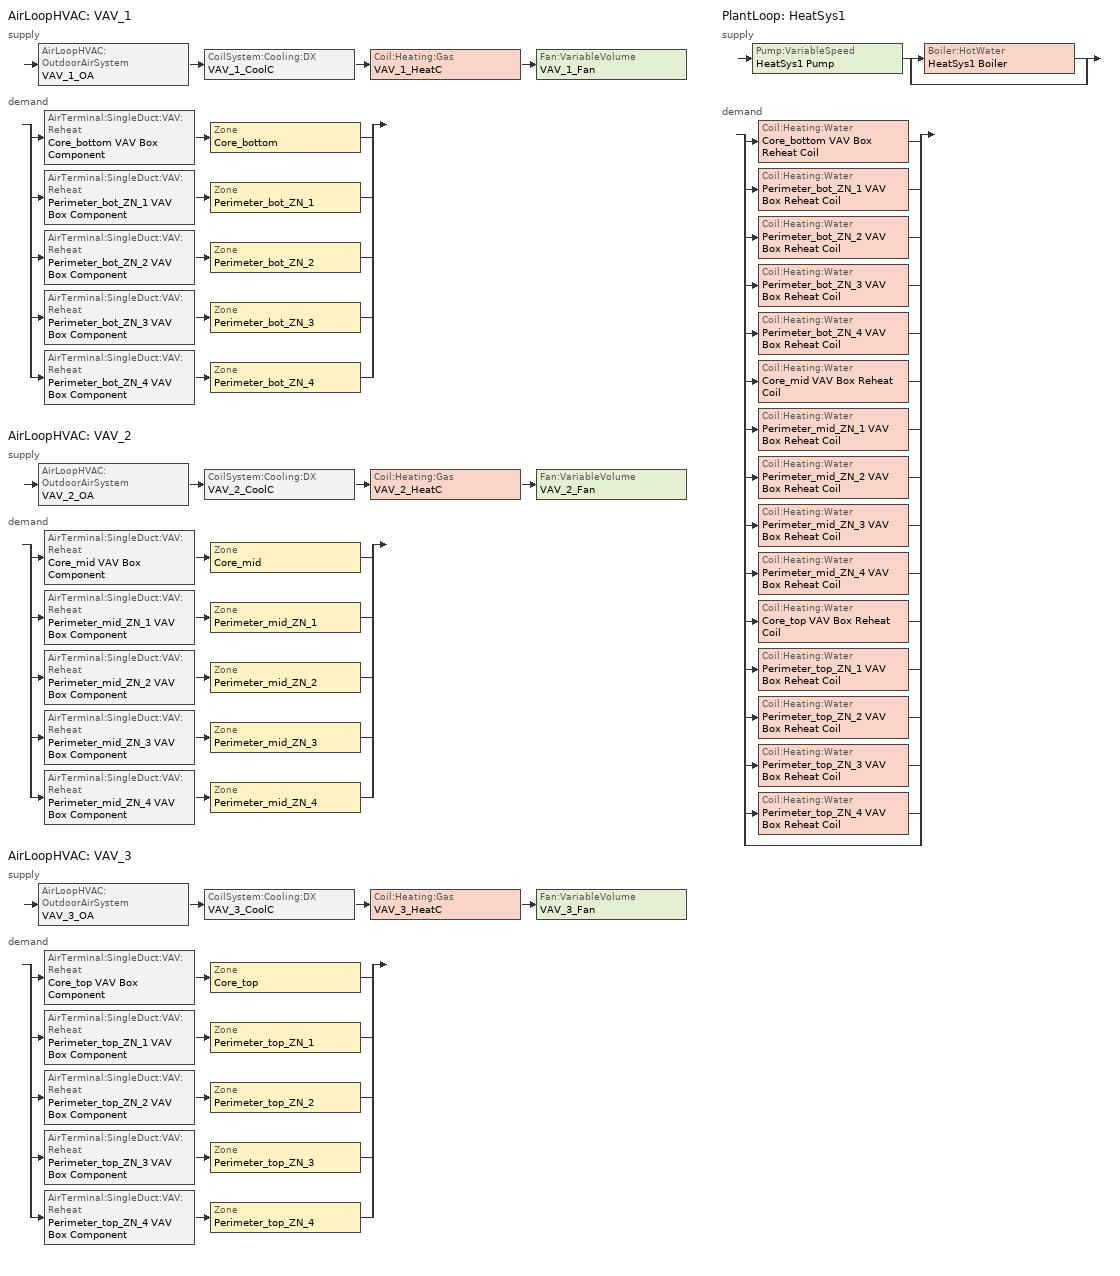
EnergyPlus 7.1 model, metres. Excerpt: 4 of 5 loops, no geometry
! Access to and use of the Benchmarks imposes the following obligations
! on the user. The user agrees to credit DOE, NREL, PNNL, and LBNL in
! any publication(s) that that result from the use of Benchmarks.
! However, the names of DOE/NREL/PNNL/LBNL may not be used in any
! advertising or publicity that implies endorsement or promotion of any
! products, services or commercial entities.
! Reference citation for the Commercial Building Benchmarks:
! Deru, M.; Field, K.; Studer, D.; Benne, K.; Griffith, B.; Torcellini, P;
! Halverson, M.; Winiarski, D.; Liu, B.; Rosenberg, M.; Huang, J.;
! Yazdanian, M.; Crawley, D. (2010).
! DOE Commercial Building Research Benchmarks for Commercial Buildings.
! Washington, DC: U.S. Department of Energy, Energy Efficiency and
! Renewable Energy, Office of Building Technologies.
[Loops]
AirLoopHVAC 'VAV_1'
 supply: AirLoopHVAC:OutdoorAirSystem 'VAV_1_OA' > CoilSystem:Cooling:DX 'VAV_1_CoolC' > Coil:Heating:Gas 'VAV_1_HeatC' > Fan:VariableVolume 'VAV_1_Fan'
 demand: split
  | AirTerminal:SingleDuct:VAV:Reheat 'Core_bottom VAV Box Component' > Zone 'Core_bottom'
  | AirTerminal:SingleDuct:VAV:Reheat 'Perimeter_bot_ZN_1 VAV Box Component' > Zone 'Perimeter_bot_ZN_1'
  | AirTerminal:SingleDuct:VAV:Reheat 'Perimeter_bot_ZN_2 VAV Box Component' > Zone 'Perimeter_bot_ZN_2'
  | AirTerminal:SingleDuct:VAV:Reheat 'Perimeter_bot_ZN_3 VAV Box Component' > Zone 'Perimeter_bot_ZN_3'
  | AirTerminal:SingleDuct:VAV:Reheat 'Perimeter_bot_ZN_4 VAV Box Component' > Zone 'Perimeter_bot_ZN_4'
AirLoopHVAC 'VAV_2'
 supply: AirLoopHVAC:OutdoorAirSystem 'VAV_2_OA' > CoilSystem:Cooling:DX 'VAV_2_CoolC' > Coil:Heating:Gas 'VAV_2_HeatC' > Fan:VariableVolume 'VAV_2_Fan'
 demand: split
  | AirTerminal:SingleDuct:VAV:Reheat 'Core_mid VAV Box Component' > Zone 'Core_mid'
  | AirTerminal:SingleDuct:VAV:Reheat 'Perimeter_mid_ZN_1 VAV Box Component' > Zone 'Perimeter_mid_ZN_1'
  | AirTerminal:SingleDuct:VAV:Reheat 'Perimeter_mid_ZN_2 VAV Box Component' > Zone 'Perimeter_mid_ZN_2'
  | AirTerminal:SingleDuct:VAV:Reheat 'Perimeter_mid_ZN_3 VAV Box Component' > Zone 'Perimeter_mid_ZN_3'
  | AirTerminal:SingleDuct:VAV:Reheat 'Perimeter_mid_ZN_4 VAV Box Component' > Zone 'Perimeter_mid_ZN_4'
AirLoopHVAC 'VAV_3'
 supply: AirLoopHVAC:OutdoorAirSystem 'VAV_3_OA' > CoilSystem:Cooling:DX 'VAV_3_CoolC' > Coil:Heating:Gas 'VAV_3_HeatC' > Fan:VariableVolume 'VAV_3_Fan'
 demand: split
  | AirTerminal:SingleDuct:VAV:Reheat 'Core_top VAV Box Component' > Zone 'Core_top'
  | AirTerminal:SingleDuct:VAV:Reheat 'Perimeter_top_ZN_1 VAV Box Component' > Zone 'Perimeter_top_ZN_1'
  | AirTerminal:SingleDuct:VAV:Reheat 'Perimeter_top_ZN_2 VAV Box Component' > Zone 'Perimeter_top_ZN_2'
  | AirTerminal:SingleDuct:VAV:Reheat 'Perimeter_top_ZN_3 VAV Box Component' > Zone 'Perimeter_top_ZN_3'
  | AirTerminal:SingleDuct:VAV:Reheat 'Perimeter_top_ZN_4 VAV Box Component' > Zone 'Perimeter_top_ZN_4'
PlantLoop 'HeatSys1'
 supply: Pump:VariableSpeed 'HeatSys1 Pump' > split
  | Boiler:HotWater 'HeatSys1 Boiler'
  | bypass
 demand: split
  | Coil:Heating:Water 'Core_bottom VAV Box Reheat Coil'
  | Coil:Heating:Water 'Perimeter_bot_ZN_1 VAV Box Reheat Coil'
  | Coil:Heating:Water 'Perimeter_bot_ZN_2 VAV Box Reheat Coil'
  | Coil:Heating:Water 'Perimeter_bot_ZN_3 VAV Box Reheat Coil'
  | Coil:Heating:Water 'Perimeter_bot_ZN_4 VAV Box Reheat Coil'
  | Coil:Heating:Water 'Core_mid VAV Box Reheat Coil'
  | Coil:Heating:Water 'Perimeter_mid_ZN_1 VAV Box Reheat Coil'
  | Coil:Heating:Water 'Perimeter_mid_ZN_2 VAV Box Reheat Coil'
  | Coil:Heating:Water 'Perimeter_mid_ZN_3 VAV Box Reheat Coil'
  | Coil:Heating:Water 'Perimeter_mid_ZN_4 VAV Box Reheat Coil'
  | Coil:Heating:Water 'Core_top VAV Box Reheat Coil'
  | Coil:Heating:Water 'Perimeter_top_ZN_1 VAV Box Reheat Coil'
  | Coil:Heating:Water 'Perimeter_top_ZN_2 VAV Box Reheat Coil'
  | Coil:Heating:Water 'Perimeter_top_ZN_3 VAV Box Reheat Coil'
  | Coil:Heating:Water 'Perimeter_top_ZN_4 VAV Box Reheat Coil'
  | bypass
[Fan:VariableVolume] Availability Schedule=HVACOperationSchd; Fan Efficiency=0.5915; Pressure Rise {Pa}=1109.648; Maximum Flow Rate {m3/s}=AUTOSIZE; Fan Power Minimum Flow Rate Input Method=FixedFlowRate; Fan Power Minimum Air Flow Rate {m3/s}=0; Motor Efficiency=0.91; Motor In Airstream Fraction=1; Fan Power Coefficient 1=0.0407599; Fan Power Coefficient 2=0.088045; Fan Power Coefficient 3=-0.0729261; Fan Power Coefficient 4=0.94374; Fan Power Coefficient 5=0
VAV_1_Fan; VAV_2_Fan; VAV_3_Fan
[Coil:Heating:Gas] Availability Schedule=ALWAYS_ON; Gas Burner Efficiency=0.8; Nominal Capacity {W}=AUTOSIZE
VAV_1_HeatC; VAV_2_HeatC; VAV_3_HeatC
[Coil:Cooling:DX:SingleSpeed] Availability Schedule=ALWAYS_ON; Rated Total Cooling Capacity {W}=AUTOSIZE; Rated Sensible Heat Ratio=AUTOSIZE; Rated Air Flow Rate {m3/s}=AUTOSIZE; Total Cooling Capacity Function of Temperature Curve=CoolCStandard10Ton_CapFT; Total Cooling Capacity Function of Flow Fraction Curve=CoolCStandard10Ton_CapFF; Energy Input Ratio Function of Temperature Curve=CoolCStandard10Ton_EIRFT; Energy Input Ratio Function of Flow Fraction Curve=CoolCStandard10Ton_EIRFFF; Part Load Fraction Correlation Curve=CoolCStandard10Ton_PLR
Name | Rated COP {W/W}
VAV_1_CoolC DXCoil | 3.76819
VAV_2_CoolC DXCoil | 3.86224
VAV_3_CoolC DXCoil | 3.806
[Coil:Heating:Water] Availability Schedule=ALWAYS_ON; U-Factor Times Area Value {W/K}=AUTOSIZE; Maximum Water Flow Rate {m3/s}=AUTOSIZE; Performance Input Method=UFactorTimesAreaAndDesignWaterFlowRate; Rated Capacity {W}=AUTOSIZE; Rated Inlet Water Temperature {C}=82.2; Rated Inlet Air Temperature {C}=16.6; Rated Outlet Water Temperature {C}=71.1; Rated Outlet Air Temperature {C}=32.2
Core_bottom VAV Box Reheat Coil; Core_mid VAV Box Reheat Coil; Core_top VAV Box Reheat Coil; Perimeter_bot_ZN_1 VAV Box Reheat Coil; Perimeter_bot_ZN_2 VAV Box Reheat Coil; Perimeter_bot_ZN_3 VAV Box Reheat Coil; Perimeter_bot_ZN_4 VAV Box Reheat Coil; Perimeter_mid_ZN_1 VAV Box Reheat Coil; Perimeter_mid_ZN_2 VAV Box Reheat Coil; Perimeter_mid_ZN_3 VAV Box Reheat Coil; Perimeter_mid_ZN_4 VAV Box Reheat Coil; Perimeter_top_ZN_1 VAV Box Reheat Coil; Perimeter_top_ZN_2 VAV Box Reheat Coil; Perimeter_top_ZN_3 VAV Box Reheat Coil; Perimeter_top_ZN_4 VAV Box Reheat Coil
[AirTerminal:SingleDuct:VAV:Reheat] Availability Schedule=ALWAYS_ON; Maximum Air Flow Rate {m3/s}=AUTOSIZE; Zone Minimum Air Flow Input Method=Constant; Constant Minimum Air Flow Fraction=0.3; Maximum Hot Water or Steam Flow Rate {m3/s}=AUTOSIZE; Minimum Hot Water or Steam Flow Rate {m3/s}=0; Convergence Tolerance=0.001; Damper Heating Action=NORMAL; Maximum Flow per Zone Floor Area During Reheat=AUTOCALCULATE; Maximum Flow Fraction During Reheat=AUTOCALCULATE
Name | Reheat Coil
Core_bottom VAV Box Component | Core_bottom VAV Box Reheat Coil
Core_mid VAV Box Component | Core_mid VAV Box Reheat Coil
Core_top VAV Box Component | Core_top VAV Box Reheat Coil
Perimeter_bot_ZN_1 VAV Box Component | Perimeter_bot_ZN_1 VAV Box Reheat Coil
Perimeter_bot_ZN_2 VAV Box Component | Perimeter_bot_ZN_2 VAV Box Reheat Coil
Perimeter_bot_ZN_3 VAV Box Component | Perimeter_bot_ZN_3 VAV Box Reheat Coil
Perimeter_bot_ZN_4 VAV Box Component | Perimeter_bot_ZN_4 VAV Box Reheat Coil
Perimeter_mid_ZN_1 VAV Box Component | Perimeter_mid_ZN_1 VAV Box Reheat Coil
Perimeter_mid_ZN_2 VAV Box Component | Perimeter_mid_ZN_2 VAV Box Reheat Coil
Perimeter_mid_ZN_3 VAV Box Component | Perimeter_mid_ZN_3 VAV Box Reheat Coil
Perimeter_mid_ZN_4 VAV Box Component | Perimeter_mid_ZN_4 VAV Box Reheat Coil
Perimeter_top_ZN_1 VAV Box Component | Perimeter_top_ZN_1 VAV Box Reheat Coil
Perimeter_top_ZN_2 VAV Box Component | Perimeter_top_ZN_2 VAV Box Reheat Coil
Perimeter_top_ZN_3 VAV Box Component | Perimeter_top_ZN_3 VAV Box Reheat Coil
Perimeter_top_ZN_4 VAV Box Component | Perimeter_top_ZN_4 VAV Box Reheat Coil
[Zone equipment]
Core_bottom: Core_bottom VAV Box Component
Core_mid: Core_mid VAV Box Component
Core_top: Core_top VAV Box Component
Perimeter_bot_ZN_1: Perimeter_bot_ZN_1 VAV Box Component
Perimeter_bot_ZN_2: Perimeter_bot_ZN_2 VAV Box Component
Perimeter_bot_ZN_3: Perimeter_bot_ZN_3 VAV Box Component
Perimeter_bot_ZN_4: Perimeter_bot_ZN_4 VAV Box Component
Perimeter_mid_ZN_1: Perimeter_mid_ZN_1 VAV Box Component
Perimeter_mid_ZN_2: Perimeter_mid_ZN_2 VAV Box Component
Perimeter_mid_ZN_3: Perimeter_mid_ZN_3 VAV Box Component
Perimeter_mid_ZN_4: Perimeter_mid_ZN_4 VAV Box Component
Perimeter_top_ZN_1: Perimeter_top_ZN_1 VAV Box Component
Perimeter_top_ZN_2: Perimeter_top_ZN_2 VAV Box Component
Perimeter_top_ZN_3: Perimeter_top_ZN_3 VAV Box Component
Perimeter_top_ZN_4: Perimeter_top_ZN_4 VAV Box Component
[Sizing:Zone] Zone Cooling Design Supply Air Temperature {C}=12.8; Zone Heating Design Supply Air Temperature {C}=50; Zone Cooling Design Supply Air Humidity Ratio {kg-H2O/kg-air}=0.0085; Zone Heating Design Supply Air Humidity Ratio {kg-H2O/kg-air}=0.008; Cooling Design Air Flow Method=DesignDay; Heating Design Air Flow Method=DesignDay
Name | Design Specification Outdoor Air Object
Core_bottom | SZ DSOA Core_bottom
Core_mid | SZ DSOA Core_mid
Core_top | SZ DSOA Core_top
Perimeter_bot_ZN_1 | SZ DSOA Perimeter_bot_ZN_1
Perimeter_bot_ZN_2 | SZ DSOA Perimeter_bot_ZN_2
Perimeter_bot_ZN_3 | SZ DSOA Perimeter_bot_ZN_3
Perimeter_bot_ZN_4 | SZ DSOA Perimeter_bot_ZN_4
Perimeter_mid_ZN_1 | SZ DSOA Perimeter_mid_ZN_1
Perimeter_mid_ZN_2 | SZ DSOA Perimeter_mid_ZN_2
Perimeter_mid_ZN_3 | SZ DSOA Perimeter_mid_ZN_3
Perimeter_mid_ZN_4 | SZ DSOA Perimeter_mid_ZN_4
Perimeter_top_ZN_1 | SZ DSOA Perimeter_top_ZN_1
Perimeter_top_ZN_2 | SZ DSOA Perimeter_top_ZN_2
Perimeter_top_ZN_3 | SZ DSOA Perimeter_top_ZN_3
Perimeter_top_ZN_4 | SZ DSOA Perimeter_top_ZN_4
[DesignSpecification:OutdoorAir] Outdoor Air Method=Flow/Person; Outdoor Air Flow per Person {m3/s-person}=0.01
SZ DSOA Core_bottom; SZ DSOA Core_mid; SZ DSOA Core_top; SZ DSOA Perimeter_bot_ZN_1; SZ DSOA Perimeter_bot_ZN_2; SZ DSOA Perimeter_bot_ZN_3; SZ DSOA Perimeter_bot_ZN_4; SZ DSOA Perimeter_mid_ZN_1; SZ DSOA Perimeter_mid_ZN_2; SZ DSOA Perimeter_mid_ZN_3; SZ DSOA Perimeter_mid_ZN_4; SZ DSOA Perimeter_top_ZN_1; SZ DSOA Perimeter_top_ZN_2; SZ DSOA Perimeter_top_ZN_3; SZ DSOA Perimeter_top_ZN_4
[SetpointManager:Scheduled] Control Variable=Temperature
Name | Schedule | Setpoint Node or NodeList
VAV_1 SAT setpoint | Seasonal-Reset-Supply-Air-Temp-Sch | VAV_1 Supply Equipment Outlet Node
VAV_2 SAT setpoint | Seasonal-Reset-Supply-Air-Temp-Sch | VAV_2 Supply Equipment Outlet Node
VAV_3 SAT setpoint | Seasonal-Reset-Supply-Air-Temp-Sch | VAV_3 Supply Equipment Outlet Node
HeatSys1 Boiler Setpoint Manager | HW-Loop-Temp-Schedule | HeatSys1 Supply Equipment Outlet Node
HeatSys1 Loop Setpoint Manager | HW-Loop-Temp-Schedule | HeatSys1 Supply Outlet Node
[ZoneControl:Thermostat] Control Type Schedule=Dual Zone Control Type Sched
Name | Zone or ZoneList | Control 1
Core_bottom Thermostat | Core_bottom | Core_bottom DualSPSched
Core_mid Thermostat | Core_mid | Core_mid DualSPSched
Core_top Thermostat | Core_top | Core_top DualSPSched
Perimeter_bot_ZN_1 Thermostat | Perimeter_bot_ZN_1 | Perimeter_bot_ZN_1 DualSPSched
Perimeter_bot_ZN_2 Thermostat | Perimeter_bot_ZN_2 | Perimeter_bot_ZN_2 DualSPSched
Perimeter_bot_ZN_3 Thermostat | Perimeter_bot_ZN_3 | Perimeter_bot_ZN_3 DualSPSched
Perimeter_bot_ZN_4 Thermostat | Perimeter_bot_ZN_4 | Perimeter_bot_ZN_4 DualSPSched
Perimeter_mid_ZN_1 Thermostat | Perimeter_mid_ZN_1 | Perimeter_mid_ZN_1 DualSPSched
Perimeter_mid_ZN_2 Thermostat | Perimeter_mid_ZN_2 | Perimeter_mid_ZN_2 DualSPSched
Perimeter_mid_ZN_3 Thermostat | Perimeter_mid_ZN_3 | Perimeter_mid_ZN_3 DualSPSched
Perimeter_mid_ZN_4 Thermostat | Perimeter_mid_ZN_4 | Perimeter_mid_ZN_4 DualSPSched
Perimeter_top_ZN_1 Thermostat | Perimeter_top_ZN_1 | Perimeter_top_ZN_1 DualSPSched
Perimeter_top_ZN_2 Thermostat | Perimeter_top_ZN_2 | Perimeter_top_ZN_2 DualSPSched
Perimeter_top_ZN_3 Thermostat | Perimeter_top_ZN_3 | Perimeter_top_ZN_3 DualSPSched
Perimeter_top_ZN_4 Thermostat | Perimeter_top_ZN_4 | Perimeter_top_ZN_4 DualSPSched
[ThermostatSetpoint:DualSetpoint] Heating Setpoint Temperature Schedule=HTGSETP_SCH; Cooling Setpoint Temperature Schedule=CLGSETP_SCH
Core_bottom DualSPSched; Core_mid DualSPSched; Core_top DualSPSched; Perimeter_bot_ZN_1 DualSPSched; Perimeter_bot_ZN_2 DualSPSched; Perimeter_bot_ZN_3 DualSPSched; Perimeter_bot_ZN_4 DualSPSched; Perimeter_mid_ZN_1 DualSPSched; Perimeter_mid_ZN_2 DualSPSched; Perimeter_mid_ZN_3 DualSPSched; Perimeter_mid_ZN_4 DualSPSched; Perimeter_top_ZN_1 DualSPSched; Perimeter_top_ZN_2 DualSPSched; Perimeter_top_ZN_3 DualSPSched; Perimeter_top_ZN_4 DualSPSched
[Sizing:System] Type of Load to Size On=Sensible; Design Outdoor Air Flow Rate {m3/s}=AUTOSIZE; Minimum System Air Flow Ratio=0.3; Preheat Design Temperature {C}=7; Preheat Design Humidity Ratio {kg-H2O/kg-Air}=0.008; Precool Design Temperature {C}=12.8; Precool Design Humidity Ratio {kg-H2O/kg-Air}=0.008; Central Cooling Design Supply Air Temperature {C}=12.8; Central Heating Design Supply Air Temperature {C}=16.7; Sizing Option=NonCoincident; 100% Outdoor Air in Cooling=No; 100% Outdoor Air in Heating=No; Central Cooling Design Supply Air Humidity Ratio {kg-H2O/kg-Air}=0.0085; Central Heating Design Supply Air Humidity Ratio {kg-H2O/kg-Air}=0.008; Cooling Design Air Flow Method=DesignDay; Cooling Design Air Flow Rate {m3/s}=0; Heating Design Air Flow Method=DesignDay; Heating Design Air Flow Rate {m3/s}=0
VAV_1; VAV_2; VAV_3
[Controller:OutdoorAir] Minimum Outdoor Air Flow Rate {m3/s}=AUTOSIZE; Maximum Outdoor Air Flow Rate {m3/s}=AUTOSIZE; Economizer Control Type=DifferentialDryBulb; Economizer Control Action Type=ModulateFlow; Economizer Maximum Limit Dry-Bulb Temperature {C}=28; Economizer Maximum Limit Enthalpy {J/kg}=64000; Economizer Minimum Limit Dry-Bulb Temperature {C}=-100; Lockout Type=NoLockout; Minimum Limit Type=FixedMinimum; Minimum Outdoor Air Schedule=MinOA_MotorizedDamper_Sched
VAV_1_OA_Controller; VAV_2_OA_Controller; VAV_3_OA_Controller
[AirLoopHVAC] Design Supply Air Flow Rate {m3/s}=AUTOSIZE
VAV_1; VAV_2; VAV_3
[CoilSystem:Cooling:DX] Availability Schedule=ALWAYS_ON
Name | Cooling Coil
VAV_1_CoolC | VAV_1_CoolC DXCoil
VAV_2_CoolC | VAV_2_CoolC DXCoil
VAV_3_CoolC | VAV_3_CoolC DXCoil
[SetpointManager:MixedAir] Control Variable=Temperature
Name | Setpoint Node or NodeList
VAV_1_CoolC SAT Manager | VAV_1_CoolC-VAV_1_HeatCNode
VAV_1_HeatC MixedAir Manager | VAV_1_HeatC-VAV_1_FanNode
VAV_1_OAMixed Air Temp Manager | VAV_1_OA-VAV_1_CoolCNode
VAV_2_CoolC SAT Manager | VAV_2_CoolC-VAV_2_HeatCNode
VAV_2_HeatC MixedAir Manager | VAV_2_HeatC-VAV_2_FanNode
VAV_2_OAMixed Air Temp Manager | VAV_2_OA-VAV_2_CoolCNode
VAV_3_CoolC SAT Manager | VAV_3_CoolC-VAV_3_HeatCNode
VAV_3_HeatC MixedAir Manager | VAV_3_HeatC-VAV_3_FanNode
VAV_3_OAMixed Air Temp Manager | VAV_3_OA-VAV_3_CoolCNode
[Boiler:HotWater]
HeatSys1 Boiler: Fuel Type=NATURALGAS; Nominal Capacity {W}=AUTOSIZE; Nominal Thermal Efficiency=0.75; Efficiency Curve Temperature Evaluation Variable=LeavingBoiler; Design Water Outlet Temperature {C}=82.2; Design Water Flow Rate {m3/s}=AUTOSIZE; Minimum Part Load Ratio=0; Maximum Part Load Ratio=1.2; Optimum Part Load Ratio=1; Water Outlet Upper Temperature Limit {C}=95; Boiler Flow Mode=VariableFlow; Parasitic Electric Load {W}=0; Sizing Factor=1
[Pump:VariableSpeed]
HeatSys1 Pump: Rated Flow Rate {m3/s}=AUTOSIZE; Rated Pump Head {Pa}=179352; Rated Power Consumption {W}=AUTOSIZE; Motor Efficiency=0.85; Fraction of Motor Inefficiencies to Fluid Stream=0; Coefficient 1 of the Part Load Performance Curve=0; Coefficient 2 of the Part Load Performance Curve=1; Coefficient 3 of the Part Load Performance Curve=0; Coefficient 4 of the Part Load Performance Curve=0; Minimum Flow Rate {m3/s}=0; Pump Control Type=Intermittent
[PlantEquipmentList]
HeatSys1 Equipment List: HeatSys1 Boiler
[Sizing:Plant]
HeatSys1: Loop Type=Heating; Design Loop Exit Temperature {C}=82.2; Loop Design Temperature Difference {deltaC}=11.1
[PlantEquipmentOperationSchemes]
HeatSys1 Loop Operation Scheme List: Control Scheme 1=HeatSys1 Operation Scheme; Control Scheme 1 Schedule=PlantOnSched
[PlantEquipmentOperation:HeatingLoad]
HeatSys1 Operation Scheme: Load Range 1 Lower Limit {W}=0; Load Range 1 Upper Limit {W}=1000000000000000; Range 1 Equipment List=HeatSys1 Equipment List
[PlantLoop]
HeatSys1: Fluid Type=Water; Plant Equipment Operation Scheme=HeatSys1 Loop Operation Scheme List; Maximum Loop Temperature {C}=100; Minimum Loop Temperature {C}=10; Maximum Loop Flow Rate {m3/s}=AUTOSIZE; Minimum Loop Flow Rate {m3/s}=0; Plant Loop Volume {m3}=AUTOSIZE; Load Distribution Scheme=Optimal
[UtilityCost:Charge:Simple] Season=Annual
Name | Tariff | Source Variable | Category Variable | Cost per Unit Value or Variable
FuelCostAdjustEnergyCharge | PSI_LLF_LowLoadFactorService | totalEnergy | EnergyCharges | 0.002028
QualPollutionControlAdjustEnergyCharge | PSI_LLF_LowLoadFactorService | totalEnergy | EnergyCharges | 0.000536
SoxNoxRiderAdjustEnergyCharge | PSI_LLF_LowLoadFactorService | totalEnergy | EnergyCharges | 0.001127
DSMRiderAdjustEnergyCharge | PSI_LLF_LowLoadFactorService | totalEnergy | EnergyCharges | -0.00037
PurchPowerTrackerAdjustEnergyCharge | PSI_LLF_LowLoadFactorService | totalEnergy | EnergyCharges | -3.1e-05
MidwestISOAdjustEnergyCharge | PSI_LLF_LowLoadFactorService | totalEnergy | EnergyCharges | -0.000216
CleanCoalRiderEnergyCharge | PSI_LLF_LowLoadFactorService | totalEnergy | EnergyCharges | 0.000833
TaxofeightPercent | PSI_LLF_LowLoadFactorService | SubTotal | Taxes | 0.08
FuelCostAdjustEnergyCharge | PSI_CS_CommercialElectricService | totalEnergy | EnergyCharges | 0.002028
QualPollutionControlAdjustEnergyCharge | PSI_CS_CommercialElectricService | totalEnergy | EnergyCharges | 0.000536
SoxNoxRiderAdjustEnergyCharge | PSI_CS_CommercialElectricService | totalEnergy | EnergyCharges | 0.001127
DSMRiderAdjustEnergyCharge | PSI_CS_CommercialElectricService | totalEnergy | EnergyCharges | 0.000021
PurchPowerTrackerAdjustEnergyCharge | PSI_CS_CommercialElectricService | totalEnergy | EnergyCharges | 0.000034
MidwestISOAdjustEnergyCharge | PSI_CS_CommercialElectricService | totalEnergy | EnergyCharges | -0.000203
CleanCoalRiderEnergyCharge | PSI_CS_CommercialElectricService | totalEnergy | EnergyCharges | 0.000807
TaxofeightPercent | PSI_CS_CommercialElectricService | SubTotal | Taxes | 0.08
MonthlyRateGasCharge | IN_EIAMonthlyRateGas | totalEnergy | EnergyCharges | IN_MonthlyGasRates
TaxofEightPercent | IN_EIAMonthlyRateGas | SubTotal | Taxes | 0.08
[UtilityCost:Qualify] Variable=TotalDemand; Threshold Value or Variable=75; Season=Annual; Threshold Test=Count
Name | Tariff | Qualify Type | Number of Months
MinDemand75kw | PSI_LLF_LowLoadFactorService | Minimum | 12
MaxDemand75kw | PSI_CS_CommercialElectricService | Maximum | 1
[UtilityCost:Variable]
IN_MonthlyGasRates: Tariff=IN_EIAMonthlyRateGas; Variable Type=Currency; January Value=8.22; February Value=7.51; March Value=8.97; April Value=9.01; May Value=9.16; June Value=10.44; July Value=10.32; August Value=10.13; September Value=9.2; October Value=8.18; November Value=7.83; December Value=7.63
[Schedule:Compact]
ALWAYS_ON; PlantOnSched: Through: 12/31, For: AllDays, Until: 24:00, 1
CLGSETP_SCH: Through: 12/31, For: Weekdays SummerDesignDay, Until: 06:00, 26.7, Until: 22:00, 24, Until: 24:00, 26.7, For: Saturday, Until: 06:00, 26.7, Until: 18:00, 24, Until: 24:00, 26.7, For WinterDesignDay, Until: 24:00, 26.7, For: AllOtherDays, Until: 24:00, 26.7
Dual Zone Control Type Sched: Through: 12/31, For: AllDays, Until: 24:00, 4
HTGSETP_SCH: Through: 12/31, For: Weekdays, Until: 05:00, 15.6, Until: 19:00, 21, Until: 24:00, 15.6, For SummerDesignDay, Until: 24:00, 15.6, For: Saturday, Until: 06:00, 15.6, Until: 17:00, 21, Until: 24:00, 15.6, For: WinterDesignDay, Until: 24:00, 21, For: Sunday Holidays AllOtherDays, Until: 24:00, 15.6
HVACOperationSchd; MinOA_MotorizedDamper_Sched: Through: 12/31, For: Weekdays SummerDesignDay, Until: 06:00, 0, Until: 22:00, 1, Until: 24:00, 0, For: Saturday WinterDesignDay, Until: 06:00, 0, Until: 18:00, 1, Until: 24:00, 0, For: Sunday Holidays AllOtherDays, Until: 24:00, 0
Seasonal-Reset-Supply-Air-Temp-Sch: Through: 12/31, For: AllDays, Until: 24:00, 12.8
HW-Loop-Temp-Schedule: Through: 12/31, For: AllDays, Until: 24:00, 82.2
[Curve:Biquadratic] Minimum Value of x=17; Maximum Value of x=22; Minimum Value of y=13; Maximum Value of y=46
Name | Coefficient1 Constant | Coefficient2 x | Coefficient3 x**2 | Coefficient4 y | Coefficient5 y**2 | Coefficient6 x*y
CoolCStandard10Ton_CapFT | 0.42415 | 0.04426 | -0.00042 | 0.00333 | -0.00008 | -0.00021
CoolCStandard10Ton_EIRFT | 1.23649 | -0.02431 | 0.00057 | -0.01434 | 0.00063 | -0.00038
[Curve:Quadratic]
Name | Coefficient1 Constant | Coefficient2 x | Coefficient3 x**2 | Minimum Value of x | Maximum Value of x
CoolCStandard10Ton_CapFF | 0.77136 | 0.34053 | -0.11088 | 0.75918 | 1.13877
CoolCStandard10Ton_EIRFFF | 1.2055 | -0.32953 | 0.12308 | 0.75918 | 1.13877
CoolCStandard10Ton_PLR | 0.771 | 0.229 | 0 | 0 | 1
